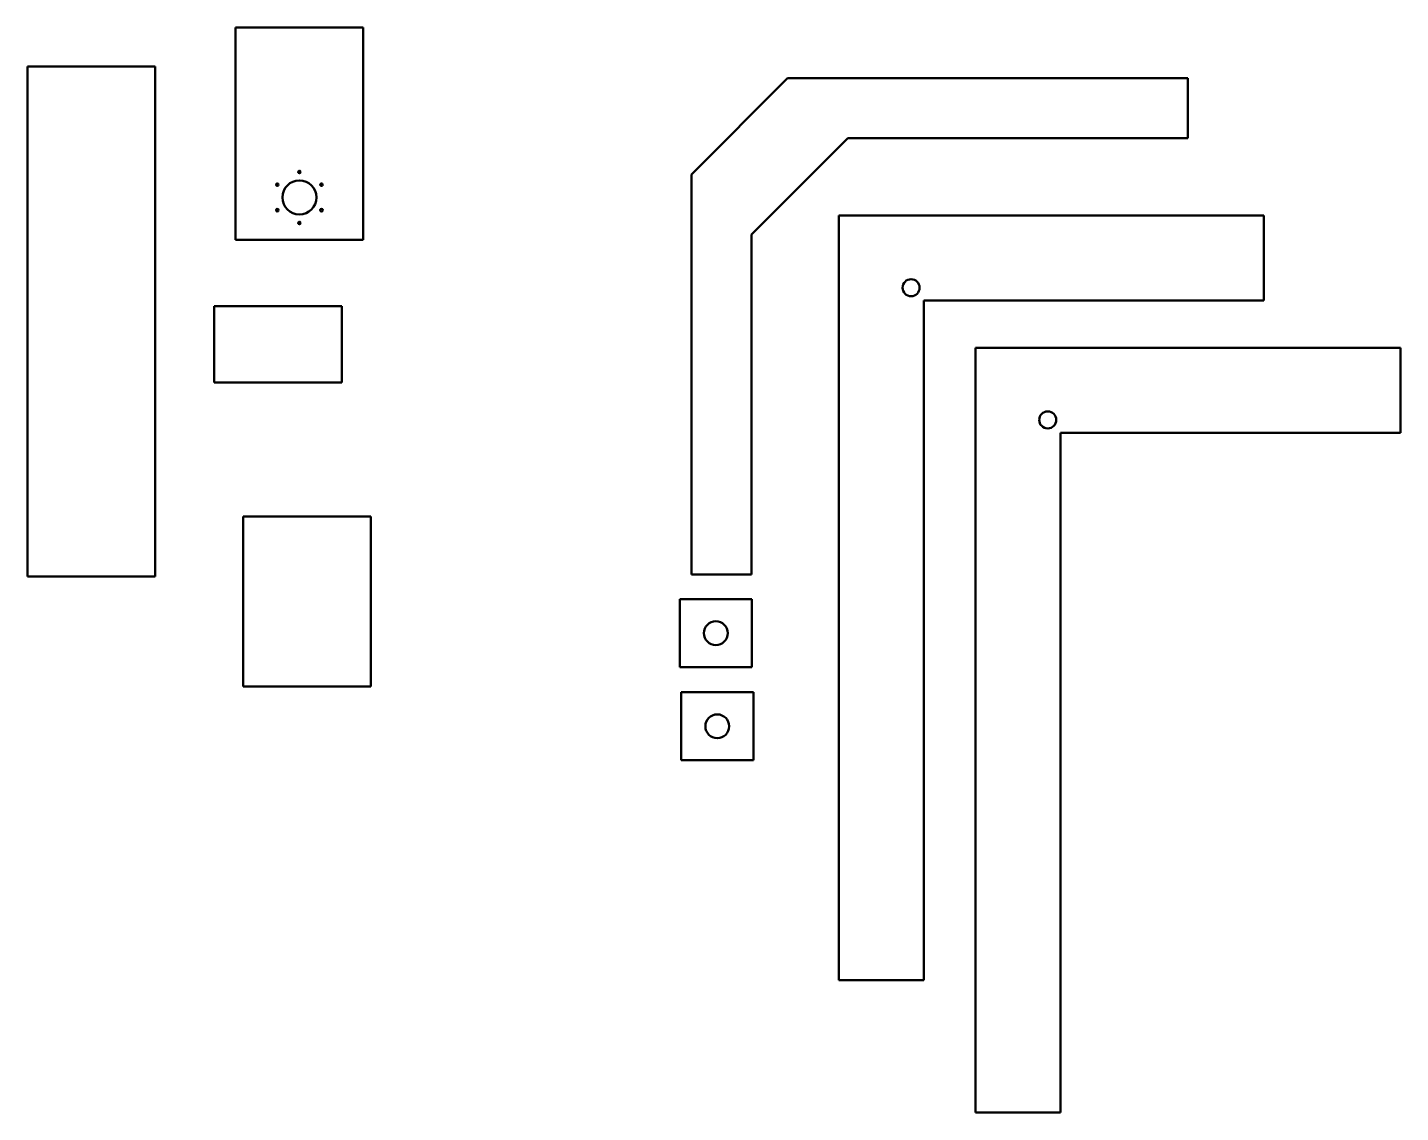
# Model space of a CAD drawing. Header units: millimetres. Extents: x 109 to 1724, y 61 to 1337.
import ezdxf

# ---------------------------------------------------------------- set-up
doc = ezdxf.new("R2010")
doc.units = ezdxf.units.MM
doc.layers.add('Visible (ANSI)', color=7, linetype='Continuous', lineweight=50)

msp = doc.modelspace()

# ---------------------------------------------------------------- linework, layer by layer
at = {"layer": 'Visible (ANSI)'}
for p, q in [((353.6, 1337.3), (353.6, 1087.3)), ((503.6, 1337.3), (353.6, 1337.3)), ((503.6, 1087.3), (503.6, 1337.3)), ((108.8, 1291.2), (108.8, 691.2)), ((258.8, 1291.2), (108.8, 1291.2)), ((258.8, 691.2), (258.8, 1291.2)), ((1002.8, 1277.6), (889.7, 1164.4)), ((1473.5, 1277.6), (1002.8, 1277.6)), ((1473.5, 1206.9), (1473.5, 1277.6)), ((1073.5, 1206.9), (960.4, 1093.7)), ((1073.5, 1206.9), (1473.5, 1206.9)), ((889.7, 693.7), (889.7, 1164.4)), ((1063, 1116.1), (1063, 216.1)), ((1563, 1116.1), (1063, 1116.1)), ((1563, 1016.1), (1563, 1116.1)), ((353.6, 1087.3), (503.6, 1087.3)), ((960.4, 1093.7), (960.4, 693.7)), ((328.4, 1009.5), (328.4, 919.5)), ((478.4, 1009.5), (328.4, 1009.5)), ((478.4, 919.5), (478.4, 1009.5)), ((1163, 1016.1), (1563, 1016.1)), ((1163, 216.1), (1163, 1016.1)), ((1223.7, 960.5), (1223.7, 60.5)), ((1723.7, 960.5), (1223.7, 960.5)), ((1723.7, 860.5), (1723.7, 960.5)), ((328.4, 919.5), (478.4, 919.5)), ((1323.7, 860.5), (1723.7, 860.5)), ((1323.7, 60.5), (1323.7, 860.5)), ((362.5, 761.7), (362.5, 561.7)), ((512.5, 761.7), (362.5, 761.7)), ((512.5, 561.7), (512.5, 761.7)), ((108.8, 691.2), (258.8, 691.2)), ((960.4, 693.7), (889.7, 693.7)), ((875.9, 664.6), (875.9, 584.6)), ((960.9, 664.6), (875.9, 664.6)), ((960.9, 584.6), (960.9, 664.6)), ((875.9, 584.6), (960.9, 584.6)), ((362.5, 561.7), (512.5, 561.7)), ((877.6, 555), (877.6, 475)), ((962.6, 555), (877.6, 555)), ((962.6, 475), (962.6, 555)), ((877.6, 475), (962.6, 475)), ((1063, 216.1), (1163, 216.1)), ((1223.7, 60.5), (1323.7, 60.5))]:
    msp.add_line(p, q, dxfattribs=at)
for centre, radius in [((428.6, 1167.3), 1.5), ((402.6, 1152.3), 1.5), ((428.6, 1137.3), 20), ((454.6, 1152.3), 1.5), ((402.6, 1122.3), 1.5), ((454.6, 1122.3), 1.5), ((428.6, 1107.3), 1.5), ((1148, 1031.1), 10), ((1308.7, 875.5), 10), ((918.4, 624.6), 14), ((920.1, 515), 14)]:
    msp.add_circle(centre, radius, dxfattribs=at)

doc.saveas('drawing.dxf')
